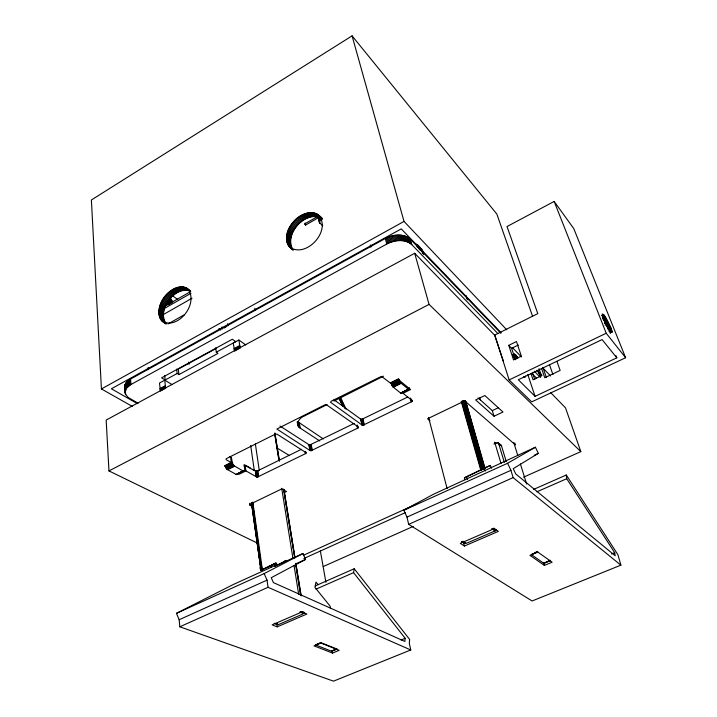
<?xml version="1.0" encoding="UTF-8"?>
<svg xmlns="http://www.w3.org/2000/svg" width="717" height="717" viewBox="0 0 717 717"><rect width="100%" height="100%" fill="white"/><g stroke="black" fill="none" stroke-linecap="round" stroke-linejoin="round"><path stroke-width="1.08" d="M540.062 376.075L539.498 373.575L536.522 370.304M292.85 249.641C283.744 233.715 305.29 209.929 321.915 218.273C305.505 198.833 272.406 235.75 293.172 250.179M138.166 403.295L128.038 397.379L125.412 394.054L124.812 385.37L126.425 382.215L128.943 379.938L385.307 238.492C392.817 234.513 403.465 233.043 410.258 239.146L500.887 333.288M161.773 320.902C178.022 331.075 199.747 302.413 187.379 288.61C169.714 279.558 147.021 313.419 166.254 323.923C156.53 309.878 174.141 285.931 190.444 290.959M612.067 332.276C607.568 329.865 603.678 319.89 602.235 313.903C604.718 314.36 606.017 318.94 607.577 321.046C608.428 324.595 614.559 330.869 610.221 333.163M318.644 218.47L318.375 217.35L319.056 216.202L320.015 220.585L319.441 222.602L322.704 225.81M525.624 376.013L524.961 377.357L523.571 376.792M315.301 585.888L354.216 568.742L353.58 572.641L405.177 638.291L404.881 641.455L273.401 582.589L271.259 577.696L305.576 559.421L302.968 553.533L274.736 566.358L286.262 560.434L284.264 561.348M401.762 392.575L400.83 393.194L393.068 386.965L390.792 382.735L398.598 378.836L400.884 383.075L408.798 389.474L409.407 389.241L409.335 387.646M513.139 355.273C513.955 352.011 517.28 356.743 518.086 357.944M549.876 560.712L550.199 560.246L543.836 563.338L531.351 554.599L537.642 551.965L552.108 562.218L544.391 565.417L529.971 555.334L537.858 552.027M497.867 333.557L411.809 244.649C404.962 238.555 394.296 240.061 386.768 244.031L130.951 384.5L126.344 388.381L125.108 392.817M332.168 650.669L331.541 651.233L315.471 644.897L320.893 642.62M496.245 529.37L495.026 530.965L467.161 542.993L464.804 543.352L462.008 541.792M229.673 456.586L231.483 457.616L232.272 462.958L233.661 465.476L242.973 470.97C246.218 471.92 243.852 465.754 244.004 464.759L254.32 470.648L250.681 445.49M237.739 473.686L237.139 474.529L236.081 474.376L227.334 469.492L225.685 467.332L225.138 465.539L232.075 462.071M412.033 401.242L411.934 400.427L403.062 393.274L410.59 389.555L398.069 379.302L390.442 383.111L381.471 376.344L331.326 401.144L330.519 402.237L361.915 424.93L363.178 425.172L411.271 401.861L412.033 401.242L411.54 399.288M251.954 502.913L261.194 570.23C261.23 559.188 258.407 573.215 262.377 569.701L276.565 563.248L276.861 565.247M277.013 624.229L278.42 624.606L302.422 614.227L303.766 613.259L303.793 611.924M245.106 465.037L245.931 470.908L256.229 476.724L257.896 476.85L305.424 453.682L306.159 452.723L277.156 434.26L275.409 434.09L226.303 458.665L226.061 459.642L231.304 462.644L224.564 466.014L226.402 467.036M358.088 427.834L358.097 426.848L325.868 404.352L276.861 429.035L309.923 450.455L311.196 450.67L357.541 428.21L358.088 427.834L357.666 425.889M320.015 220.585L322.56 219.035M260.594 566.107L260.934 570.338C260.477 561.277 259.742 571.745 261.382 570.069L269.475 565.964M532.623 316.448L496.854 214.078L352.074 35.85L91.382 199.98L101.429 388.946L132.394 406.449M566.296 475.012L617.991 554.824L620.868 565.157L532.104 600.989L408.672 524.36L406.996 517.118L403.868 510.271L433.247 494.372L535.411 447.238L538.333 453.368L513.238 468.676L515.72 473.928L615.204 555.765L614.702 552.699L566.708 478.714L566.296 475.012L533.645 489.388M403.868 510.271L507.591 463.263L535.411 447.238M167.581 301.427L171.193 299.356L170.063 297.483M171.193 299.356L171.721 300.306L167.204 302.888L162.741 299.796M172.223 301.265L172.689 302.224L168.172 304.815L167.697 303.847L172.223 301.265L171.721 300.306M305.567 225.057L317.47 218.255L316.385 217.224L304.465 224.045L305.567 225.057L305.137 222.996M164.937 306.258L190.032 291.909M163.808 308.803L191.009 293.271M163.073 314.709L192.022 298.236M168.002 323.967L184.403 314.718M101.429 388.946L404.021 221.419L506.794 329.847M224.152 328.01L226.025 326.97M491.548 468.174L490.276 465.45L464.446 477.782L465.001 479.807M482.317 469.223L464.446 477.782M216.292 348.399L178.336 369.094L178.909 374.597L217.995 353.382L216.283 352.217L215.709 347.799M172.107 384.635L164.785 380.144L159.488 383.021L160.411 391.043L164.856 388.641M216.283 352.217L235.723 341.65L232.335 339.24L161.576 377.823L165.152 380.01L177.153 373.494L178.909 374.597M238.851 340.001L233.249 343.049L234.576 351.088L240.213 348.041L238.851 340.001L245.779 344.94M159.99 388.587L165.313 385.701L164.785 380.144M234.038 348.614L239.666 345.567M160.088 389.385L165.412 386.499L165.313 385.701M234.172 349.412L239.81 346.365M160.223 390.2L165.555 387.323L165.412 386.499M234.351 350.237L239.989 347.189M503.54 361.485L494.676 335.251L414.686 253.271L106.17 420.054L108.966 470.926L257.744 543.28M554.16 201.432L507.009 226.545L537.795 313.616L494.793 335.045L509.142 379.92L531.682 401.878L625.618 357.729L573.788 228.615L554.16 201.432L606.215 333.235L625.618 357.729M108.966 470.926L429.062 304.393L580.833 451.629L523.589 477.163M354.216 568.742L409.631 639.439L409.299 643.239L410.76 649.961L333.504 681.15L179.806 626.792L179.16 619.721L176.454 613.331L264.161 573.582L302.968 553.533M176.454 613.331L233.195 584.552L277.255 564.53M276.592 564.978L275.749 563.069L268.534 566.726L276.126 563.275M327.051 404.585L304.268 416.057C299.572 417.572 294.463 424.643 300.226 428.121L319.665 440.901M333.988 401.09L383.514 376.156M225.219 465.969L232.147 462.51M390.908 383.183L398.724 379.275M225.335 466.426L232.272 462.958M391.07 383.64L398.885 379.741M225.488 466.884L232.425 463.415M391.258 384.115L399.073 380.216M225.685 467.332L232.622 463.872M391.473 384.59L399.288 380.691M225.909 467.78L232.846 464.311M391.706 385.065L399.53 381.157M226.16 468.192L233.097 464.733M391.966 385.513L399.781 381.614M226.438 468.586L233.375 465.127M392.235 385.934L400.059 382.036M226.724 468.936L233.661 465.476M392.513 386.329L400.337 382.43M227.029 469.241L233.966 465.79M392.791 386.669L400.615 382.779M227.334 469.492L234.271 466.041M393.068 386.965L400.884 383.075M227.639 469.698L234.576 466.238M393.337 387.207L401.153 383.317M236.081 474.376L242.973 470.97M400.579 393.024L408.332 389.188M238.716 473.202L243.628 470.773M402.73 392.1L409.497 388.757M236.377 474.511L243.26 471.105M400.83 393.194L408.573 389.358M236.655 474.573L244.515 470.585M401.054 393.301L409.47 389.026M236.906 474.582L244.389 470.818M401.251 393.346L409.407 389.241M239.263 474.197L245.931 470.908M508.756 345.352L516.482 341.543L521.331 356.134L513.524 359.934L508.756 345.352L511.624 348.319L515.371 359.737M252.581 469.303L255.637 471.015L257.412 470.935L301.409 449.317M279.944 426.006L308.866 444.621L310.138 444.836L354.288 423.353M334.023 399.817L360.651 419.078L361.906 419.32L407.803 396.976M257.466 471.257L259.267 470.37L255.351 443.841M511.624 348.319L518.355 345.011M512.628 354.951L514.358 354.108M512.915 355.085L514.636 354.243M512.933 355.417L514.949 354.431M513.264 355.668L515.281 354.682M513.623 355.973L515.631 354.996M513.999 356.34L516.007 355.354M513.381 357.245L516.392 355.775M514.797 357.227L516.805 356.25M514.206 358.231L517.217 356.77M601.733 315.462L603.562 314.575M602.02 315.83L603.848 314.933M514.645 358.796L517.647 357.335M602.334 316.242L604.162 315.355M515.084 359.405L517.082 358.428M602.665 316.717L604.494 315.83M603.024 317.237L604.843 316.349M602.477 318.24L605.211 316.914M602.854 318.85L605.587 317.523M603.239 319.495L605.973 318.169M603.642 320.176L606.376 318.85M604.037 320.884L606.77 319.558M604.44 321.619L607.174 320.293M604.843 322.372L607.577 321.046M604.332 323.582L607.98 321.816M605.641 323.914L608.374 322.587M605.112 325.133L608.76 323.376M606.403 325.473L609.136 324.156M606.761 326.253L609.495 324.926M607.111 327.015L609.844 325.688M607.433 327.759L610.176 326.441M607.738 328.485L610.481 327.167M608.025 329.184L610.767 327.866M608.285 329.856L611.027 328.529M609.432 330.044L611.26 329.166M608.724 331.084L611.467 329.757M609.817 331.191L611.646 330.304M509.142 379.92L606.215 333.235M609.961 331.693L611.798 330.806M610.077 332.141L611.915 331.263M610.158 332.536L611.995 331.657M610.212 332.876L612.049 331.998M284.506 492.489L286.495 491.53L281.817 488.877L249.803 504.374L249.749 505.064L251.909 506.229M478.14 397.926L492.31 410.608L498.261 407.794M616.808 357.828L602.092 339.589L518.31 379.759L535.07 396.349L616.808 357.828L615.984 355.749M494.013 416.245L502.976 412.024L484.835 395.524L475.658 399.934L494.013 416.245L492.31 410.608M493.923 444.002L497.069 442.595L498.521 443.16L504.374 462.492M271.268 565.104L275.749 563.069M490.276 465.45L484.02 468.291L485.301 471.015M303.336 555.325L416.577 503.988M303.865 558.498L405.517 512.53M534.264 455.214L538.333 453.368M296.488 563.526L305.576 559.421M179.16 619.721L267.038 580.143L264.161 573.582M406.996 517.118L510.916 470.316L507.591 463.263M179.806 626.792L268.059 587.295L410.76 649.961M408.672 524.36L513.13 477.612L620.868 565.157M323.242 566.547L413.189 526.421M536.97 491.781L566.708 478.714M316.018 589.141L353.58 572.641M494.407 528.59L460.296 543.369L464.437 546.022L498.369 531.369L493.753 528.097M277.174 626.855L306.894 614.03L302 611.942L272.146 624.865L277.174 626.855L276.726 623.781M534.595 552.726L537.293 551.588M532.086 554.08L537.642 551.965M315.677 645.013L321.099 642.746L336.882 649.019L331.541 651.233M333.055 650.301L335.726 649.199M543.701 563.275L550.217 560.488M331.729 651.269L337.071 649.055M543.836 563.338L550.19 560.667M332.536 653.079L339.204 650.319L320.795 643.015L314.01 645.856L332.536 653.079L332.195 651.153M401.063 639.967L405.177 638.291M611.619 553.963L614.702 552.699M465.916 401.699L485.051 468.309L484.029 465.467L481.51 465.252L463.092 400.776M301.149 612.058L303.856 612.963L301.364 611.861M302.215 612.067L303.891 612.632L302.332 611.906M275.409 623.396L278.42 624.606M275.086 623.494L278.097 624.695M274.217 623.261L277.784 624.704M303.596 613.492L299.93 611.933L303.766 613.259L301.131 612.13M137.467 403.662L111.386 388.775L401.26 228.884L501.058 332.679M246.039 465.566L250.717 468.237M276.762 447.811L289.068 455.367M462.492 542.043L464.356 543.208L461.927 541.523L465.279 543.414L462.671 541.38M462.133 541.873L463.926 543.011L463.334 541.281M463.442 541.882L465.763 543.378M298.792 426.902L297.887 421.784L323.34 438.938M462.357 541.971L463.926 543.011M461.82 541.631L463.532 542.769L462.537 541.837M160.778 319.71L165.26 322.731M161.253 320.329L165.735 323.358M162.347 321.422L165.932 323.842M159.38 316.753L163.852 319.782M159.649 317.55L164.13 320.58M159.981 318.312L164.453 321.341M160.357 319.038L164.829 322.058M158.869 314.118L163.342 317.156M158.986 315.032L163.458 318.07M159.156 315.91L163.628 318.94M158.807 312.218L163.27 315.256M158.807 313.186L163.279 316.224M158.95 310.219L163.404 313.266M158.851 311.223L163.315 314.27M159.308 308.158L163.763 311.214M159.102 309.188L163.557 312.245M159.882 306.051L164.327 309.117M159.568 307.109L164.023 310.165M160.653 303.936L165.089 307.01M160.241 304.994L164.686 308.059M161.101 302.888L165.537 305.962M162.15 300.808L166.577 303.891M161.603 301.848L166.039 304.922M163.368 298.792L167.787 301.884M491.844 528.734L495.026 530.965M493.565 528.483L495.949 530.15M164.032 297.815L168.45 300.907M493.305 528.814L495.698 530.49M492.203 528.537L495.384 530.759M165.475 295.933L169.884 299.034M164.74 296.856L169.149 299.957M167.034 294.167L171.444 297.277M166.245 295.028L170.646 298.138M172.295 295.637L177.771 299.527M218.882 328.7L220.711 329.999M167.859 293.334L172.259 296.453M169.579 291.801L173.971 294.929M168.71 292.545L173.102 295.673M171.363 290.439L175.746 293.567M170.458 291.093L174.849 294.221M173.2 289.265L177.574 292.411M172.277 289.829L176.66 292.966M175.056 288.306L179.429 291.452M174.123 288.763L178.506 291.909M176.92 287.571L181.284 290.726M175.988 287.911L180.361 291.057M179.662 286.899L184.018 290.062M345.074 406.978L342.269 401.377L339.428 399.306L342.233 404.917L345.881 408.305M178.757 287.06L183.122 290.224M177.843 287.284L182.208 290.448M344.599 408.063L346.024 409.093M182.261 286.773L186.617 289.946M340.745 402.174L343.586 404.236M181.41 286.755L185.775 289.919M180.55 286.8L184.905 289.964M341.471 403.563L344.312 405.616M186.761 288.171L189.996 290.51M186.088 287.786L188.705 289.695M185.389 287.463L190.749 291.523M184.654 287.203L189.01 290.376M183.884 286.997L188.239 290.17M340.064 400.749L342.905 402.82M183.086 286.854L187.442 290.026M339.706 397.379L341.122 398.41L342.269 401.377M339.544 398.356L341.668 399.907M506.283 461.703L501.515 445.893L498.127 443.16M317.998 214.571C332.473 229.458 306.912 258.622 289.937 247.347M429.967 420.7L427.547 418.773L463.361 401.547L465.172 401.269L515.38 444.863L514.815 443.043M496.137 443.438L494.703 442.228L501.049 463.514M498.055 442.712L501.174 445.338M497.75 442.595L501.38 445.589M498.656 443.464L501.515 445.893M498.494 443.805L499.928 445.024M287.49 243.87L291.532 247.41M287.867 244.658L291.918 248.199M288.306 245.402L292.357 248.942M288.79 246.101L292.894 249.803M286.692 241.262L290.735 244.811M286.899 242.167L290.941 245.716M287.159 243.036L291.21 246.585M286.433 238.367L290.466 241.916M286.459 239.353L290.502 242.911M286.54 240.32L290.591 243.879M286.558 236.314L290.591 239.872M286.459 237.345L290.502 240.903M286.917 234.199L290.941 237.766M286.71 235.257L290.735 238.824M287.508 232.048L291.532 235.624M287.185 233.124L291.21 236.7M287.893 230.964L291.909 234.549M288.817 228.813L292.832 232.407M288.324 229.888L292.339 233.473M289.946 226.697L293.952 230.291M289.354 227.746L293.37 231.34M290.582 225.658L294.588 229.261M291.272 224.645L295.261 228.248M292.76 222.673L296.748 226.294M291.998 223.641L295.987 227.262M293.567 221.732L297.555 225.353M295.287 219.949L299.267 223.579M294.409 220.818L298.389 224.448M296.193 219.106L300.163 222.745M298.084 217.556L302.045 221.203M297.125 218.309L301.095 221.956M299.061 216.848L303.022 220.495M301.068 215.575L305.021 219.232M300.056 216.184L304.017 219.841M303.121 214.508L307.073 218.174M302.09 215.01L306.042 218.676M304.16 214.051L308.104 217.726M306.231 213.325L310.165 217M305.2 213.657L309.135 217.332M309.296 212.68L313.221 216.373M308.283 212.832L312.218 216.516M307.261 213.048L311.196 216.731M311.259 212.564L315.184 216.256M310.282 212.59L314.207 216.283M314.037 212.85L317.954 216.552M313.141 212.689L317.057 216.391M312.209 212.599L316.134 216.292M318.671 215.091L321.799 218.049M317.29 214.105L321.942 218.452M316.538 213.702L320.445 217.403M315.74 213.361L319.657 217.063M314.906 213.074L318.823 216.776M532.65 374.157L536.558 378.164M550.638 392.593L565.498 407.821L580.833 451.629M534.308 371.2L539.74 376.81M512.35 347.539L521.465 356.967M537.418 370.501L542.061 375.323M542.841 367.875L550.513 375.968M318.115 584.705L316.018 582.105L314.924 587.393L330.098 606.107L330.492 608.303M251.362 502.447L260.567 567.138L251.55 502.859M342.233 404.917L343.04 406.252M166.676 301.947L167.697 303.847M270.372 565.507L271.214 567.425M462.133 401.054L480.498 465.485L482.209 469.689L462.617 400.92M461.972 402.291L480.005 465.647L481.743 469.904L480.498 465.485M480.999 465.351L482.658 469.483L481.51 465.252L483.088 469.276L482.003 465.199L463.585 400.785M482.003 465.199L483.482 469.088L464.051 400.767M482.487 465.172L483.85 468.909L464.482 400.794M556.894 361.287L560.147 370.438L544.768 377.76L541.622 368.61M549.581 364.989L552.897 374.489M482.935 465.19L484.181 468.757L464.822 400.642M542.868 367.337L546.363 377.474M538.987 368.655L541.425 375.798L533.063 379.786L531.01 373.665M539.74 374.032L540.735 376.963M539.498 373.575L540.501 376.506M539.202 373.136L540.537 377.043M538.843 372.715L540.179 376.631M532.328 372.338L534.73 379.454M527.775 374.444L535.07 396.349M483.348 465.243L484.459 468.613L465.181 400.74M483.715 465.342L484.71 468.488L465.485 400.884M125.036 388.524L124.677 386.651M513.838 442.748L517.773 455.465M520.399 463.935L526.637 484.065M465.978 295.44L467.305 299.724M543.486 562.46L544.391 565.417M510.916 470.316L513.13 477.612M484.029 465.467L484.907 468.389M479.816 397.926L480.453 400.05M422.394 250.206L423.63 254.508M422.205 250.179L423.138 253.415M421.614 248.933L422.851 253.244M421.282 248.808L422.51 253.11M420.816 248.396L421.739 251.613M420.108 247.266L421.031 250.493M419.687 247.257L420.296 249.408M418.889 246.021L420.117 250.323M418.199 245.223L419.427 249.516M417.76 245.339L418.683 248.566M417.034 244.425L417.957 247.643M416.487 244.067L417.402 247.302M461.21 401.377L480.82 470.334M188.446 362.139L189.055 364.281M480.005 465.647L481.277 470.128M414.686 253.271L429.062 304.393M410.258 239.146L411.809 244.649M409.64 238.555L411.182 244.058M408.959 238.008L410.5 243.511M352.074 35.85L404.021 221.419M408.206 237.497L409.748 243.009M407.399 237.031L408.932 242.543M406.53 236.61L408.063 242.122M405.607 236.234L407.148 241.754M404.639 235.911L406.172 241.432M403.626 235.642L405.159 241.163M402.578 235.418L404.101 240.939M401.484 235.248L403.008 240.778M400.364 235.14L401.878 240.661M466.668 476.581L467.493 479.592M399.217 235.077L400.731 240.607M398.052 235.077L399.557 240.607M396.868 235.122L398.365 240.652M395.667 235.23L397.173 240.76M394.467 235.391L395.963 240.921M393.266 235.606L394.762 241.136M392.074 235.866L393.561 241.405M390.89 236.189L392.369 241.728M389.716 236.556L391.195 242.095M388.569 236.968L390.048 242.516M387.449 237.435L388.919 242.973M386.364 237.945L387.825 243.484M385.307 238.492L386.768 244.031M463.343 541.837L464.437 546.022M428.56 417.411L447.121 488.618M411.352 399.512L411.845 401.466M410.85 398.742L411.585 401.672M410.285 397.953L411.271 401.861M370.33 244.945L370.868 247.114M165.555 387.323L165.744 388.157M319.881 216.615L320.651 220.128M319.54 216.83L320.311 220.343M318.805 216.462L319.764 220.854M363.017 419.006L364.299 424.858M318.608 216.749L319.567 221.141M318.465 217.045L319.809 223.095M362.668 419.158L363.94 425.002M318.375 217.35L319.594 222.862M318.357 217.645L319.441 222.602M362.291 419.257L363.564 425.109M361.906 419.32L363.178 425.172M361.529 419.328L362.802 425.181M361.189 419.293L362.461 425.145M360.884 419.203L362.157 425.056M360.651 419.078L361.915 424.93M357.218 425.109L357.846 428.04M356.914 425.289L357.541 428.21M260.19 561.501L261.687 570.015L252.518 502.465M259.984 561.716L261.418 570.132L252.205 502.671M311.223 444.531L312.289 450.366M310.882 444.674L311.949 450.509M310.515 444.773L311.581 450.608M310.138 444.836L311.196 450.67M309.762 444.845L310.82 450.679M309.412 444.809L310.47 450.652M309.108 444.737L310.165 450.572M308.866 444.621L309.923 450.455M305.594 451.378L305.944 453.323M305.37 451.576L305.72 453.52M305.083 451.737L305.424 453.682M299.321 423.012L300.226 428.121M298.783 422.627L299.688 427.744M298.308 422.214L299.213 427.332M297.707 422.349L298.433 426.445M320.32 550.701L325.912 582.392M297.412 421.874L298.138 425.979M297.205 421.865L297.896 425.486M254.831 308.301L255.189 310.506M274.907 432.934L279.496 461.156M284.004 489.639L294.992 557.557M295.915 563.58L301.23 595.952M274.907 434.108L279.182 460.628M283.807 489.353L294.83 557.853M295.718 563.374L300.88 595.415M274.683 433.973L278.94 460.448M283.556 489.137L294.723 557.844M295.628 564.162L300.593 595.056M281.718 488.277L292.832 557.79M294.06 565.516L298.648 594.205M260.719 568.169L261.042 570.248L260.854 568.285M261.185 570.167L261.069 567.855M257.735 470.8L258.586 476.617M257.412 470.935L258.263 476.751M257.045 471.033L257.896 476.85M256.677 471.096L257.52 476.913M256.301 471.114L257.152 476.93M255.951 471.078L256.794 476.904M255.637 471.015L256.489 476.832M255.386 470.899L256.229 476.724M260.934 570.338L260.432 566.95M267.038 580.143L268.059 587.295M261.391 565.48L262.01 569.872M227.594 323.761L227.898 325.939M252.841 502.097L262.377 569.701M251.73 502.922L260.603 566.188M249.668 503.298L249.937 505.189M221.974 326.853L222.279 329.04M230.524 456.702L231.304 462.644M176.696 369.076L177.153 373.494M164.74 375.6L165.152 380.01M148.141 367.489L148.32 369.676M130.548 378.943L130.951 384.5M129.723 379.427L130.118 384.984M128.943 379.938L129.338 385.495M128.218 380.485L128.612 386.033M127.554 381.041L127.949 386.597M126.963 381.623L127.348 387.171M126.425 382.215L126.81 387.772M125.959 382.833L126.344 388.381M125.565 383.452L125.95 388.999M125.242 384.088L125.627 389.636M124.991 384.724L125.376 390.272M125.529 392.45L125.681 394.655M124.812 385.37L125.197 390.908M124.713 386.006L125.224 393.445"/></g></svg>
